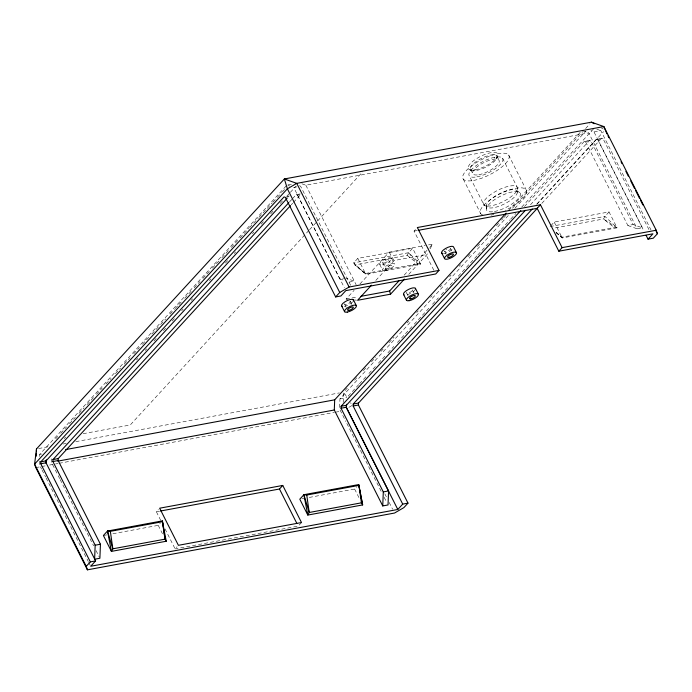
<?xml version="1.0" encoding="UTF-8"?>
<svg xmlns="http://www.w3.org/2000/svg" width="692" height="692" viewBox="0 0 692 692"><rect width="100%" height="100%" fill="white"/><g stroke="black" fill="none" stroke-linecap="round" stroke-linejoin="round"><path stroke-width="0.52" stroke-dasharray="3.46 2.59" d="M39.444 461.08L39.306 464.557L41.555 468.994M39.626 456.452L39.703 454.384L286.981 185.049M51.571 458.839L51.433 462.308L57.739 474.781M508.291 215.515L339.962 398.851L339.564 409.024L345.87 421.497M343.206 402.51L343.613 392.13L347.064 397.424M486.372 208.923L486.545 205.351M517.417 192.264A17.066 5.666 -26.8 0 0 494.693 196.467A17.066 5.666 -26.8 0 0 493.82 207.686A17.066 5.666 -26.8 0 0 517.417 192.264L517.581 188.682A18.866 6.263 -26.8 0 0 492.47 193.327A18.866 6.263 -26.8 0 0 491.502 205.74A18.866 6.263 -26.8 0 0 517.581 188.682M496.519 158.702L497.271 156.79M365.601 273.478L417.804 263.825L420.667 264.136L408.548 252.718L353.716 262.856L365.834 274.274L365.601 273.478L354.944 264.95L407.138 255.296L408.548 252.718L412.648 248.255L420.667 264.136L365.834 274.274L354.944 264.95L353.716 262.856L357.816 258.393L412.648 248.255M408.773 274.326L427.007 254.466L428.028 252.589M430.078 248.835L432.638 244.146L426.272 245.323M55.654 438.789L57.843 436.401M60.758 433.227L66.588 426.877M69.503 423.703L75.333 417.345M78.983 413.375L84.087 407.822M87.002 404.647L93.558 397.493M96.473 394.319L102.312 387.97M105.954 383.999L111.057 378.438M115.426 373.68L120.529 368.118M124.179 364.148L130.01 357.799M133.651 353.828L139.481 347.479M142.405 344.296L148.962 337.151M151.877 333.977L159.895 325.249M160.622 324.453L165.725 318.891M170.102 314.125L174.479 309.367M175.206 308.571L178.121 305.397M178.847 304.601L181.762 301.427M184.678 298.252L191.243 291.107M194.158 287.924L199.988 281.575M202.903 278.4L209.468 271.255M212.383 268.081L218.94 260.936M221.855 257.753L228.421 250.608M231.336 247.433L239.354 238.697M240.081 237.91L248.835 228.377M249.561 227.582L258.306 218.058M259.033 217.262L272.155 202.972M272.89 202.176L276.532 198.206M277.258 197.41L281.635 192.653M282.362 191.857L284.55 189.47M64.226 438.633L65.688 437.05M136.445 359.978L137.907 358.387M145.199 350.446L146.661 348.855M153.953 340.914L156.141 338.526M163.433 330.586L165.622 328.198M172.187 321.045L174.375 318.666M181.667 310.717L183.129 309.134M191.156 300.389L192.61 298.806M209.391 280.528L210.852 278.937M225.436 263.047L227.625 260.668M234.19 253.514L235.652 251.923M252.424 233.654L253.886 232.062M261.178 224.122L263.367 221.734M270.667 213.793L274.309 209.814M280.148 203.465L283.063 200.282M286.713 196.312L289.628 193.129M290.355 192.341L296.193 185.984M289.611 201.813L291.799 199.426M292.534 198.63L296.176 194.66L301.452 193.682M291.237 204.806L292.699 203.214M293.425 202.427L300.717 194.478M308.857 230.462L130.26 424.983L82.971 433.728M309.583 229.666L316.875 221.725M317.602 220.93L362.798 171.702M348.197 299.281L346.112 299.056L354.131 290.32M359.97 283.962L389.146 252.182L425.217 245.513M160.7 520.341L156.375 511.777L158.338 509.632M433.806 270.165L414.067 231.102L416.03 228.957M375.817 280.424L394.051 260.555L427.007 254.466M494.131 158.113L494.944 157.222M112.882 533.748L158.226 525.358L160.276 523.126M404.197 275.122L428.997 248.117M429.723 247.321L432.638 244.146M165.025 528.904L175.119 548.886L177.083 546.741M508.3 210.74L580.51 132.077M345.074 390.53L347.263 388.143M354.572 380.185L356.769 377.789M363.352 370.627L366.276 367.443M371.396 361.864L375.782 357.089M380.894 351.51L383.091 349.123M388.939 342.756L394.059 337.177M407.216 322.844L408.678 321.252M416.722 312.49L418.184 310.898M430.614 297.361L432.076 295.769M440.121 287.007L441.582 285.415M449.627 276.653L451.089 275.061M459.133 266.299L460.595 264.707M467.904 256.749L470.102 254.353M477.411 246.395L479.599 243.999M486.917 236.041L489.106 233.654M496.415 225.687L498.612 223.3M501.536 220.117L502.998 218.516M503.733 217.72L505.921 215.333M512.504 208.171L582.699 131.714M585.622 128.53L590.008 123.756M514.865 208.344L585.778 131.108M348.188 396.083L351.64 392.338M352.323 391.585L358.698 384.648M359.425 383.852L366.007 376.682M368.931 373.498L375.514 366.336M378.438 363.144L385.012 355.982M387.935 352.799L393.783 346.424M397.442 342.445L404.751 334.478M405.486 333.682L413.522 324.929M414.257 324.133L429.611 307.412M432.535 304.221L438.382 297.854M441.306 294.671L449.35 285.908M450.077 285.113L477.125 255.651M477.861 254.855L500.524 230.168M501.25 229.372L510.021 219.822M510.757 219.027L515.877 213.447M521.725 207.081L594.099 128.254M524.51 206.51L584.308 141.376L589.584 140.398L590.881 140.857L633.154 224.545L642.444 227.858L593.987 131.912L590.873 130.805M530.513 204.737L589.584 140.398M536.637 204.27L596.435 139.135L601.711 138.158L603.009 138.616L649.433 230.531M537.087 204.062L603.571 131.653M541.819 203.387L601.711 138.158M550.789 225.791L554.206 222.071L609.038 211.934L617.056 227.815L562.233 237.953L556.005 232.624M301.504 522.547L298.226 526.119L175.119 548.886M309.281 497.427L354.624 489.036L356.674 486.805M609.038 211.934L604.938 216.397L603.528 218.975L553.427 228.239M348.846 407.354L352.254 405.382L350.524 402.727M287.967 184.868L292.076 184.124M296.66 186.901L293.728 187.445L344.374 287.716M301.868 183.787L305.855 185.205L588.71 132.89L637.176 228.827L642.444 227.858M593.987 131.912L600.838 130.65L650.999 229.952M287.215 196.32L289.325 195.931M285.346 197.367L289.567 196.589M296.176 194.66L297.474 195.118L302.75 194.149M584.308 141.376L585.605 141.834L590.881 140.857M596.435 139.135L597.732 139.594L603.009 138.616M414.067 231.102L417.25 230.505M550.105 226.535L604.938 216.397L617.056 227.815L614.193 227.504L561.999 237.157L556.256 232.564M297.474 195.118L339.746 278.815L345.023 277.838M585.605 141.834L627.878 225.523L633.154 224.545M349.045 282.12L354.313 281.142L345.948 278.167M346.112 299.056L357.781 296.894M38.622 448.528L48.189 446.764M63.067 444.013L66.25 443.425M75.817 441.652L339.357 392.909M39.703 454.384L41.658 454.021M339.962 398.851L346.813 397.589M35.776 467.619L45.335 465.846M49.59 465.059L58.093 463.493M59.149 463.294L334.383 412.389M335.447 412.198L340.758 411.212M156.375 511.777L159.558 511.189M103.393 535.504L107.615 534.726M301.902 498.794L304.004 498.404M354.451 299.947L356.536 300.172M469.877 169.86L471.97 170.405M596.859 129.231L600.838 130.65M582.889 130.823L588.71 132.89M627.878 225.523L637.176 228.827M299.359 185.741L300.579 186.174L350.87 285.727M287.907 185.378L289.749 186.027M339.746 278.815L344.4 280.468M601.417 127.951L603.225 129.006M617.056 227.815L603.528 218.975L614.193 227.504M517.019 190.81L520.064 192.852M486.934 206.804L483.89 204.754L469.306 175.88M407.138 255.296L417.804 263.825L408.548 252.718M556.169 232.244L562.233 237.953L561.999 237.157M389.146 252.182L394.051 260.555M597.732 139.594L643.655 230.497M554.206 222.071L562.233 237.953M508.603 154.982L526.11 189.643M502.556 158.2L517.149 187.074M496.744 155.795L498.932 160.129M470.742 169.618L472.93 173.951M463.259 179.098L480.758 213.75M450.544 248.575L451.513 250.504M444.653 251.248L447.084 256.066M412.354 289.896L414.785 294.714M391.542 258.237L394.457 264.015M408.072 295.839L406.611 292.95A3.261 1.081 -26.8 0 0 410.52 292.093A3.261 1.081 -26.8 0 0 412.086 289.723M388.523 259.846L391.438 265.616M382.78 262.899L385.695 268.678M379.752 264.508L382.667 270.278M357.816 258.393L365.834 274.274M305.855 185.205L356.138 284.749M350.342 301.392L352.773 306.201M344.72 304.376L347.159 309.194M384.778 493.751L386.733 497.609M389.163 502.435L392.572 509.182M346.839 423.418L381.249 491.536M384.155 497.288L386.577 502.089M354.624 489.036L359.814 499.321M158.226 525.358L162.473 533.766M58.223 475.741L59.676 478.622M60.161 479.582L86.811 532.347M87.296 533.307L93.602 545.78M96.024 550.572L99.414 557.294M42.004 469.885L45.611 477.03M46.096 477.99L88.265 561.471M88.749 562.432L90.202 565.312M415.278 289.611A6.686 2.223 -26.8 0 1 405.062 295.034M352.617 301.946A6.617 2.197 -26.8 0 1 343.163 306.452M452.04 249.639A6.686 2.223 -26.8 0 1 443.494 253.514M406.533 292.673A3.261 1.081 -26.8 0 1 406.662 292.309M349.642 301.167A3.192 1.055 -26.8 0 1 348.188 303.736A3.192 1.055 -26.8 0 1 344.772 303.753M450.414 248.324A3.261 1.081 -26.8 0 1 447.715 251.058A3.261 1.081 -26.8 0 1 444.722 250.911M446.02 249.596A3.261 1.081 -26.8 0 1 446.721 249.155M482.904 215.117A25.725 8.546 -26.8 0 1 495.368 196.364A25.725 8.546 -26.8 0 1 526.171 189.729A25.725 8.546 -26.8 0 1 505.281 210.299M493.828 214.494A25.725 8.546 -26.8 0 1 491.138 215.082M473.639 180.43A25.725 8.546 -26.8 0 0 509.2 157.179A25.725 8.546 -26.8 0 0 474.954 163.511A25.725 8.546 -26.8 0 0 473.639 180.43M382.451 264.854A6.686 2.223 -26.8 0 0 391.698 258.808A6.686 2.223 -26.8 0 0 382.797 260.452A6.686 2.223 -26.8 0 0 382.451 264.854M475.144 169.834A16.461 5.467 -26.8 0 0 497.911 154.956A16.461 5.467 -26.8 0 0 475.992 159.004A16.461 5.467 -26.8 0 0 475.144 169.834M384.095 263.064A3.261 1.081 -26.8 0 0 388.593 260.123A3.261 1.081 -26.8 0 0 384.259 260.927A3.261 1.081 -26.8 0 0 384.095 263.064M476.918 176.858A18.866 6.263 -26.8 0 0 502.998 159.809A18.866 6.263 -26.8 0 0 477.887 164.454A18.866 6.263 -26.8 0 0 476.918 176.858M385.366 270.624A6.686 2.223 -26.8 0 0 394.613 264.586A6.686 2.223 -26.8 0 0 385.712 266.23A6.686 2.223 -26.8 0 0 385.366 270.624M387.01 268.842A3.261 1.081 -26.8 0 0 391.516 265.901A3.261 1.081 -26.8 0 0 387.174 266.697A3.261 1.081 -26.8 0 0 387.01 268.842M494.417 211.51A18.866 6.263 -26.8 0 0 520.496 194.461A18.866 6.263 -26.8 0 0 495.386 199.106A18.866 6.263 -26.8 0 0 494.417 211.51M476.693 170.388A14.748 4.896 -26.8 0 0 497.09 157.058A14.748 4.896 -26.8 0 0 477.454 160.682A14.748 4.896 -26.8 0 0 476.693 170.388M478.881 174.721A14.748 4.896 -26.8 0 0 499.269 161.383A14.748 4.896 -26.8 0 0 479.642 165.016A14.748 4.896 -26.8 0 0 478.881 174.721"/><path stroke-width="1.04" d="M36.218 456.192L36.339 453.078M36.416 451.002L36.494 448.926L284.36 178.96L591.47 122.164L603.856 126.567L656.224 230.237L657.4 233.723L653.3 238.186L648.032 239.164L646.086 235.315M537.433 208.162L358.499 403.055L358.421 405.01L407.995 503.136L403.894 507.599L394.526 513.04L87.408 569.836L86.24 566.35L90.332 561.887L40.767 463.761L40.845 461.806L284.049 196.9L285.346 197.367L335.646 296.937L340.914 295.96L345.836 290.605L435.726 273.98L439.005 270.408L417.345 227.53L540.452 204.763L562.112 247.641L558.833 251.213L537.174 208.327L540.452 204.763M407.995 503.136L402.718 504.113L397.805 509.468L90.687 566.272L95.608 560.909L46.035 462.784L46.113 460.829L287.137 198.31M46.165 463.285L46.295 459.817M290.51 205.602L58.24 458.588L58.163 460.543L100.444 544.232L99.899 558.254L94.622 559.222L95.167 545.209L52.895 461.521L52.973 459.566L288.884 202.6M525.401 210.299L346.372 405.296L346.294 407.259L388.575 490.948L388.03 504.961L382.754 505.938L334.297 410.001L334.686 399.829L506.112 213.119M382.754 505.938L383.299 491.917L341.026 408.228L341.104 406.273L520.86 210.48M346.554 404.284L346.424 407.752L352.271 419.335M402.718 504.113L353.154 405.988L353.223 404.033L532.26 209.036M36.494 448.926L34.6 464.124L35.776 467.619L87.408 569.836M107.494 531.041L103.393 535.504L111.421 551.386L166.253 541.239L162.326 520.894L107.494 531.041L111.421 551.386L112.831 548.808L110.357 531.344L107.494 531.041L112.831 548.808L165.025 539.154L166.253 541.239M335.646 296.937L339.746 292.474L349.114 287.033L439.005 270.408M371.44 285.19L357.582 300.285L390.53 294.187L404.396 279.092M360.964 296.306L389.613 291.012L399.094 280.684M160.613 510.99L279.482 489.01L282.76 485.438L301.504 522.547L178.398 545.313L159.653 508.205L282.76 485.438M303.883 494.719L299.792 499.183L307.81 515.064L362.643 504.926L358.715 484.573L303.883 494.719L307.81 515.064L309.22 512.487L306.755 495.022L303.883 494.719L309.22 512.487L361.414 502.833L362.643 504.926L358.715 484.573M648.032 239.164L652.945 233.81L558.833 251.213M418.314 230.315L537.174 208.327M562.112 247.641L656.224 230.237M65.602 449.592L334.686 399.829M40.845 461.806L46.113 460.829M52.973 459.566L58.24 458.588M341.104 406.273L346.372 405.296M353.223 404.033L358.499 403.055M40.767 463.761L46.035 462.784M52.895 461.521L58.163 460.543M341.026 408.228L346.294 407.259M353.154 405.988L358.421 405.01M57.791 461.132L334.297 410.001M110.357 531.344L162.559 521.69L165.025 539.154L162.326 520.894L162.559 521.69M306.755 495.022L358.949 485.369L361.414 502.833M95.167 545.209L100.444 544.232M383.299 491.917L388.575 490.948M90.332 561.887L95.608 560.909M591.47 122.164L594.177 123.738M606.971 133.893L603.856 126.567L296.747 183.363L287.379 188.804L34.6 464.124L86.24 566.35M607.939 135.814L608.917 137.734M621.035 161.738L622.004 163.649M625.879 171.331L628.31 176.131M630.732 180.932L634.607 188.613M635.585 190.534L639.46 198.206M640.429 200.126L642.851 204.927M655.462 229.882L657.4 233.723M456.564 252.952A6.686 2.223 -26.8 0 0 447.283 255.028A6.686 2.223 -26.8 0 0 447.698 259.093A6.686 2.223 -26.8 0 0 456.564 252.952L453.649 247.174A6.686 2.223 -26.8 0 0 445.804 248.359A6.686 2.223 -26.8 0 0 442.482 253.462M441.548 252.658L444.463 258.427M415.382 288.296L418.297 294.065M403.592 294.558L406.507 300.337M349.114 287.033L296.747 183.363L284.36 178.96L287.379 188.804L339.746 292.474M353.37 299.783L356.285 305.561M341.701 305.985L344.616 311.763M352.721 420.226L397.805 509.468M279.482 489.01L296.781 523.264M389.613 291.012L390.53 294.187M404.145 294.913A6.686 2.223 -26.8 0 1 408.107 289.637A6.686 2.223 -26.8 0 1 415.537 288.867M342.255 306.34A6.617 2.197 -26.8 0 1 346.952 300.726A6.617 2.197 -26.8 0 1 353.266 301.081M449.143 257.346A3.261 1.081 -26.8 0 0 453.459 254.353A3.261 1.081 -26.8 0 0 448.944 255.365A3.261 1.081 -26.8 0 0 449.143 257.346M409.206 300.683A6.686 2.223 -26.8 0 0 418.452 294.636A6.686 2.223 -26.8 0 0 409.552 296.288A6.686 2.223 -26.8 0 0 409.206 300.683M410.84 298.901A3.261 1.081 -26.8 0 0 415.347 295.951A3.261 1.081 -26.8 0 0 411.013 296.756A3.261 1.081 -26.8 0 0 410.84 298.901M347.289 312.101A6.617 2.197 -26.8 0 0 356.441 306.123A6.617 2.197 -26.8 0 0 347.626 307.75A6.617 2.197 -26.8 0 0 347.289 312.101M348.924 310.319A3.192 1.055 -26.8 0 0 353.335 307.438A3.192 1.055 -26.8 0 0 349.088 308.225A3.192 1.055 -26.8 0 0 348.924 310.319"/></g></svg>
